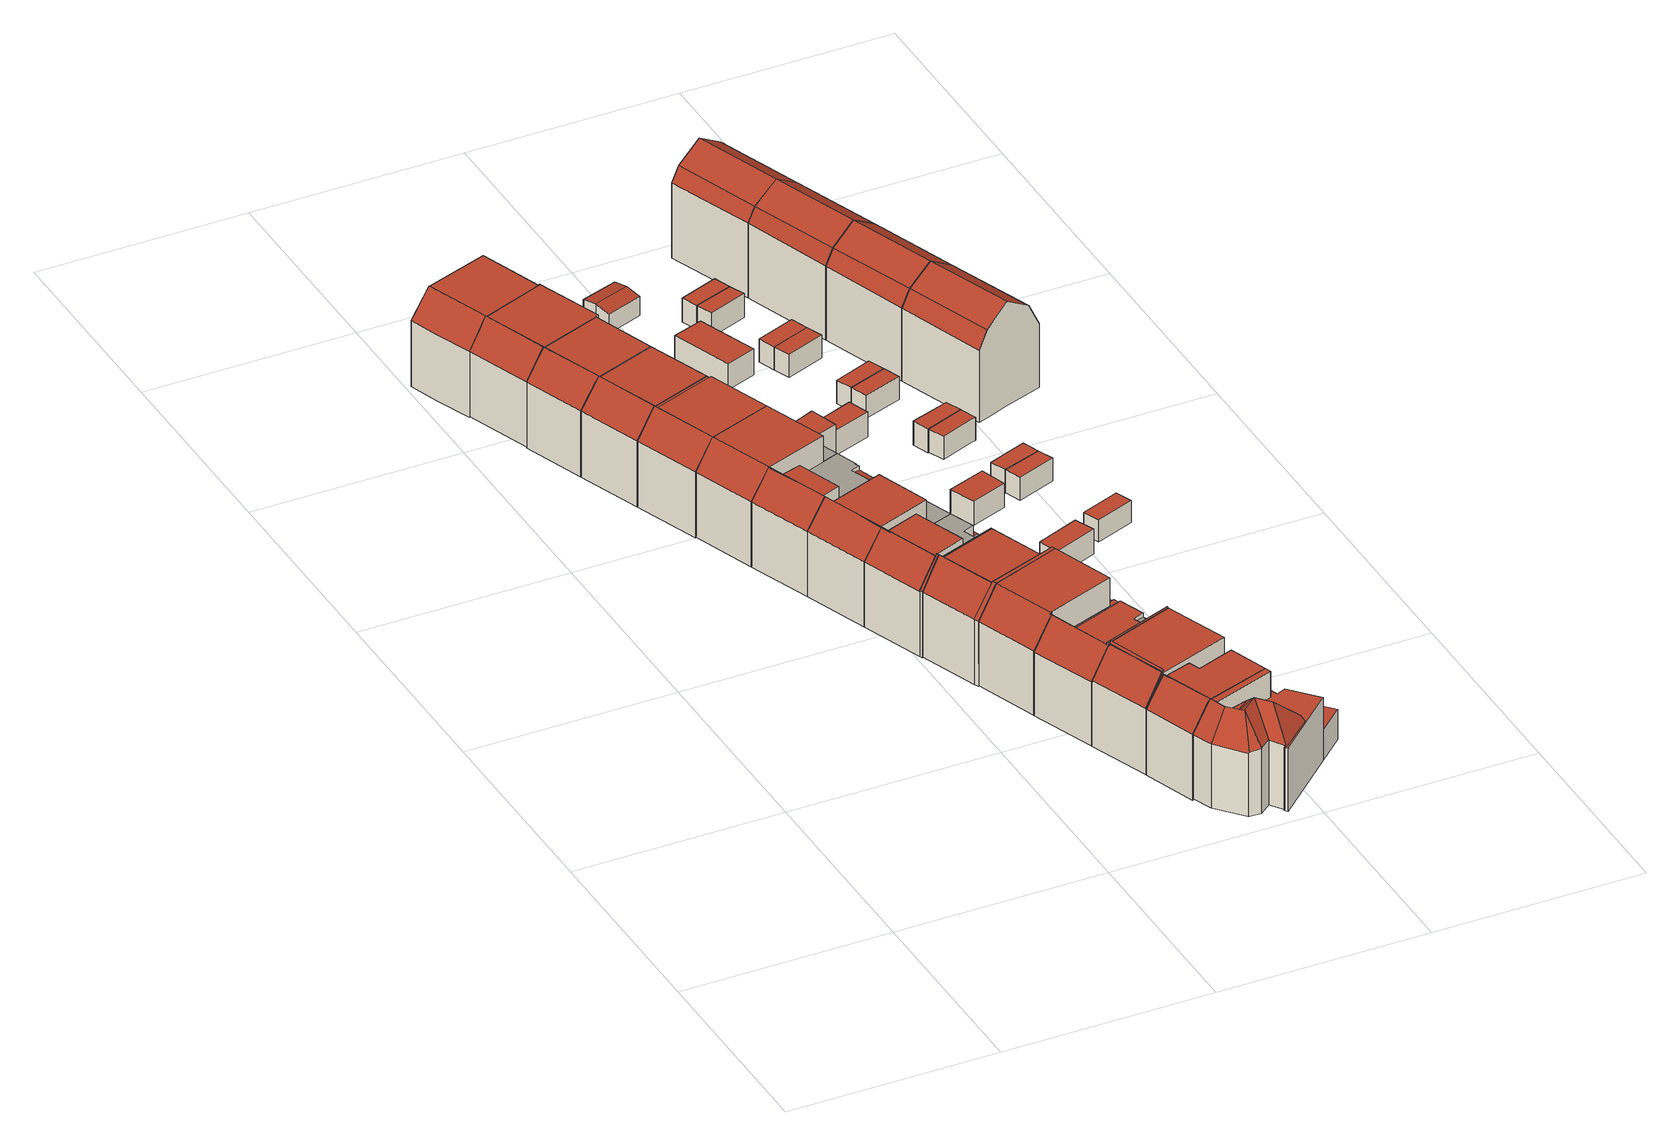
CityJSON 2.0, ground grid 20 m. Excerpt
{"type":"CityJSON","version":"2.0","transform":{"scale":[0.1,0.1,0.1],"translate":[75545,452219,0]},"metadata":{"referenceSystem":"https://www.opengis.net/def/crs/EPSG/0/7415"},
"CityObjects":{
"building1":{"type":"Building","attributes":{"Volume":585.6,"Dakoppervlakte":72.92,"Muuroppervlakte":289.17,"Vloeroppervlakte":74.48,"hoogte_Z_max_in_m_NAP":10.05,"GEB_DOEL":"woonfunctie","dateOfConstruction":"1928-01-01","measuredHeight":9.1},"geometry":[{"type":"Solid","lod":"2","boundaries":[[[[0,1,2,3,4,5,6,7,8,9,10,11,12,13]],[[14,15,16,17,18,19,20,21]],[[22,23,24,25]],[[22,26,27,23]],[[28,29,30,27,26,31]],[[32,33,34,35]],[[8,7,24,23,27,9]],[[24,7,6,25]],[[22,25,6,5,4,3,14,31,26]],[[17,16,1,0,35]],[[18,34,11,10,19]],[[3,2,15,14]],[[1,16,15,2]],[[0,13,32,35]],[[12,33,32,13]],[[11,34,33,12]],[[17,35,34,18]],[[31,14,21,28]],[[21,20,29,28]],[[29,20,19,30]],[[10,9,27,30,19]]]],"semantics":{"surfaces":[{"type":"GroundSurface"},{"type":"OuterFloorSurface"},{"type":"RoofSurface"},{"type":"WallSurface"}],"values":[[0,1,2,2,2,2,3,3,3,3,3,3,3,3,3,3,3,3,3,3,3]]}}]},
"building2":{"type":"Building","attributes":{"Volume":603.41,"Dakoppervlakte":82.03,"Muuroppervlakte":287.48,"Vloeroppervlakte":84.65,"hoogte_Z_max_in_m_NAP":10.05,"GEB_DOEL":"woonfunctie","dateOfConstruction":"1928-01-01","measuredHeight":9.12},"geometry":[{"type":"Solid","lod":"2","boundaries":[[[[36,37,38,39,40,41,42,43,44,45,46,47,48,49,50]],[[51,52,53,19,18,54]],[[23,27,55,56]],[[56,57,58,24,23]],[[55,27,30,59,60,61]],[[62,63,64,65,66,67]],[[46,45,57,56,55,47]],[[24,58,57,45,44,43]],[[23,24,43,42,41,40,19,30,27]],[[39,38,63,62]],[[38,37,64,63]],[[64,37,36,65]],[[65,36,50,66]],[[66,50,49,67]],[[18,19,40,39,62]],[[51,54,67,49,48]],[[62,67,54,18]],[[30,19,53,59]],[[53,52,60,59]],[[60,52,51,61]],[[61,51,48,47,55]]]],"semantics":{"surfaces":[{"type":"GroundSurface"},{"type":"OuterFloorSurface"},{"type":"RoofSurface"},{"type":"WallSurface"}],"values":[[0,1,2,2,2,2,3,3,3,3,3,3,3,3,3,3,3,3,3,3,3]]}}]},
"building3":{"type":"Building","attributes":{"Volume":565.63,"Dakoppervlakte":74.18,"Muuroppervlakte":285.2,"Vloeroppervlakte":77.99,"hoogte_Z_max_in_m_NAP":10.05,"GEB_DOEL":"woonfunctie","dateOfConstruction":"1928-01-01","measuredHeight":9.1},"geometry":[{"type":"Solid","lod":"2","boundaries":[[[[68,69,70,71,72,73,74,75,76,77,78,79,80,81,82]],[[15,14,83,84,85,86,87,88,89]],[[90,91,92,93,94]],[[95,22,25,96]],[[97,26,22,95]],[[31,26,97,98]],[[99,100,101,102,103]],[[83,98,97,73,72]],[[14,79,78,77,76,25,22,26,31]],[[25,76,75,96]],[[97,95,96,75,74,73]],[[68,82,99,103]],[[81,100,99,82]],[[81,80,15,89,100]],[[80,79,14,15]],[[83,72,71,84]],[[71,70,93,85,84]],[[102,94,93,70,69]],[[91,90,88,87]],[[93,92,86,85]],[[86,92,91,87]],[[88,90,101,100,89]],[[94,102,101,90]],[[98,83,14,31]],[[68,103,102,69]]]],"semantics":{"surfaces":[{"type":"GroundSurface"},{"type":"OuterFloorSurface"},{"type":"RoofSurface"},{"type":"WallSurface"}],"values":[[0,1,1,2,2,2,2,3,3,3,3,3,3,3,3,3,3,3,3,3,3,3,3,3,3]]}}]},
"building4":{"type":"Building","attributes":{"Volume":481.35,"Dakoppervlakte":46.7,"Muuroppervlakte":254.74,"Vloeroppervlakte":70.81,"hoogte_Z_max_in_m_NAP":10.05,"GEB_DOEL":"woonfunctie","dateOfConstruction":"1928-01-01","measuredHeight":9.08},"geometry":[{"type":"Solid","lod":"2","boundaries":[[[[104,105,106,107,108,109,110,111,112,113,114,115,116,117]],[[118,119,120,121,122,123,124,125,126,127,128,129,130,131]],[[132,133,134,135]],[[136,137,138,139]],[[140,141,142,143]],[[123,122,141,140,127,126,144,145]],[[146,147,145,144]],[[120,119,106,105,138]],[[116,115,122,121,137]],[[127,110,109,128]],[[129,128,109,108,132]],[[119,118,133,107,106]],[[107,133,132,108]],[[129,132,135,130]],[[134,133,118,131]],[[136,117,116,137]],[[138,105,104,139]],[[136,139,104,117]],[[137,121,120,138]],[[111,110,127,140]],[[122,115,114,113,142,141]],[[142,113,112,143]],[[140,143,112,111]],[[147,146,125,124]],[[145,147,124,123]],[[125,146,144,126]],[[130,135,134,131]]]],"semantics":{"surfaces":[{"type":"GroundSurface"},{"type":"OuterFloorSurface"},{"type":"RoofSurface"},{"type":"WallSurface"}],"values":[[0,1,2,2,2,2,2,3,3,3,3,3,3,3,3,3,3,3,3,3,3,3,3,3,3,3,3]]}}]},
"building5":{"type":"Building","attributes":{"Volume":493.45,"Dakoppervlakte":46.21,"Muuroppervlakte":287.18,"Vloeroppervlakte":84.37,"hoogte_Z_max_in_m_NAP":10.25,"GEB_DOEL":"woonfunctie","dateOfConstruction":"1928-01-01","measuredHeight":9.23},"geometry":[{"type":"Solid","lod":"2","boundaries":[[[[148,149,150,151,152,153,154,155,156,157,158,159,160,161,162]],[[163,164,165,166,167,168,169,170,171,172,173,174,175,176,177,178,179,180]],[[181,182,183,184]],[[185,186,187,188]],[[189,190,191,192]],[[193,194,190,189,195,196]],[[194,193,197,198]],[[199,200,171,170,188,187,167,166,201]],[[201,202,203,199]],[[162,161,165,164,184]],[[160,166,165,161]],[[176,175,152,151]],[[151,150,177,176]],[[178,177,150,149]],[[149,148,183,179,178]],[[183,148,162,184]],[[181,184,164,163]],[[183,182,180,179]],[[202,201,166,160,159,158]],[[203,202,158,157]],[[175,191,190,154,153,152]],[[155,154,190,194]],[[157,156,198,197,203]],[[155,194,198,156]],[[193,196,200,199,203,197]],[[168,167,187,186]],[[188,170,169,185]],[[185,169,168,186]],[[192,174,173,195,189]],[[192,191,175,174]],[[172,200,196,195,173]],[[171,200,172]],[[180,182,181,163]]]],"semantics":{"surfaces":[{"type":"GroundSurface"},{"type":"OuterFloorSurface"},{"type":"RoofSurface"},{"type":"WallSurface"}],"values":[[0,1,1,2,2,2,2,2,2,3,3,3,3,3,3,3,3,3,3,3,3,3,3,3,3,3,3,3,3,3,3,3,3]]}}]},
"building6":{"type":"Building","attributes":{"Volume":591.37,"Dakoppervlakte":77.6,"Muuroppervlakte":282.83,"Vloeroppervlakte":80.08,"hoogte_Z_max_in_m_NAP":10.05,"GEB_DOEL":"woonfunctie","dateOfConstruction":"1928-01-01","measuredHeight":9.09},"geometry":[{"type":"Solid","lod":"2","boundaries":[[[[117,116,204,205,114,113,206,207,208,209,210,211]],[[212,213,121,214]],[[141,215,216,142]],[[217,218,215,141]],[[218,217,219,220]],[[221,137,136,222]],[[207,206,216,215,218,208]],[[141,142,113,114,205,204,213,219,217]],[[209,208,218,220,212]],[[210,221,222,211]],[[136,137,116,117]],[[211,222,136,117]],[[212,214,221,210,209]],[[204,116,137,121,213]],[[121,137,221,214]],[[212,220,219,213]],[[216,206,113,142]]]],"semantics":{"surfaces":[{"type":"GroundSurface"},{"type":"OuterFloorSurface"},{"type":"RoofSurface"},{"type":"WallSurface"}],"values":[[0,1,2,2,2,2,3,3,3,3,3,3,3,3,3,3,3]]}}]},
"building7":{"type":"Building","attributes":{"Volume":621.67,"Dakoppervlakte":86.81,"Muuroppervlakte":292.12,"Vloeroppervlakte":90.73,"hoogte_Z_max_in_m_NAP":10.05,"GEB_DOEL":"woonfunctie","dateOfConstruction":"1928-01-01","measuredHeight":9.1},"geometry":[{"type":"Solid","lod":"2","boundaries":[[[[223,224,225,226,227,228,229,75,74,73,72,71,230]],[[231,84,83,232,233]],[[97,234,235,98]],[[236,237,95,96]],[[234,97,95,237]],[[238,239,240,241]],[[232,235,234,227,226]],[[83,72,73,74,75,96,95,97,98]],[[236,229,228,227,234,237]],[[223,230,241,240]],[[225,224,239,238]],[[223,240,239,224]],[[230,71,84,231,241]],[[71,72,83,84]],[[226,225,238,233,232]],[[233,238,241,231]],[[235,232,83,98]],[[96,75,229,236]]]],"semantics":{"surfaces":[{"type":"GroundSurface"},{"type":"OuterFloorSurface"},{"type":"RoofSurface"},{"type":"WallSurface"}],"values":[[0,1,2,2,2,2,3,3,3,3,3,3,3,3,3,3,3,3]]}}]},
"building8":{"type":"Building","attributes":{"Volume":539.78,"Dakoppervlakte":64.39,"Muuroppervlakte":277.82,"Vloeroppervlakte":65.88,"hoogte_Z_max_in_m_NAP":10.44,"GEB_DOEL":"woonfunctie","dateOfConstruction":"1928-01-01","measuredHeight":9.34},"geometry":[{"type":"Solid","lod":"2","boundaries":[[[[242,243,244,245,246,247,248,249,250,251,252,253]],[[254,255,256,257,258,259]],[[260,261,191,190]],[[262,263,264,265,266]],[[267,264,263,268]],[[265,269,260,190,194]],[[265,194,198,266]],[[252,251,198,194]],[[198,251,250,266]],[[246,245,259,258]],[[255,254,244,243]],[[266,250,249,262]],[[270,263,262,249,248]],[[257,267,268,258]],[[258,268,263,270,248,247,246]],[[261,256,255,191]],[[190,191,255,243,242,253]],[[253,252,194,190]],[[261,260,269,265,264,267,257,256]],[[244,254,259,245]]]],"semantics":{"surfaces":[{"type":"GroundSurface"},{"type":"OuterFloorSurface"},{"type":"RoofSurface"},{"type":"WallSurface"}],"values":[[0,1,2,2,2,2,2,3,3,3,3,3,3,3,3,3,3,3,3,3]]}}]},
"building9":{"type":"Building","attributes":{"Volume":567.36,"Dakoppervlakte":69.23,"Muuroppervlakte":278.35,"Vloeroppervlakte":65.54,"hoogte_Z_max_in_m_NAP":10.44,"GEB_DOEL":"woonfunctie","dateOfConstruction":"1928-01-01","measuredHeight":9.27},"geometry":[{"type":"Solid","lod":"2","boundaries":[[[[271,272,273,274,275,276,277,278,279,280,281]],[[258,282,283,259]],[[284,285,286,287,288,289,263,262]],[[263,289,290,268]],[[291,292,293,294,287,286]],[[292,291,295,296,297,298]],[[271,281,280,262,263,268,258,272]],[[285,284,262,280,279,278]],[[275,295,291,286,277,276]],[[296,295,275,274,283]],[[272,258,259,273]],[[273,259,283,274]],[[283,282,297,296]],[[287,294,288]],[[288,294,293,289]],[[298,290,289,293,292]],[[298,297,282,258,268,290]],[[285,278,277,286]]]],"semantics":{"surfaces":[{"type":"GroundSurface"},{"type":"OuterFloorSurface"},{"type":"RoofSurface"},{"type":"WallSurface"}],"values":[[0,1,2,2,2,2,3,3,3,3,3,3,3,3,3,3,3,3]]}}]},
"building10":{"type":"Building","attributes":{"Volume":590.34,"Dakoppervlakte":79.9,"Muuroppervlakte":278.78,"Vloeroppervlakte":90.12,"hoogte_Z_max_in_m_NAP":10.05,"GEB_DOEL":"woonfunctie","dateOfConstruction":"1928-01-01","measuredHeight":9.04},"geometry":[{"type":"Solid","lod":"2","boundaries":[[[[158,112,111,110,109,299,300,301,302,303,161,160,159]],[[128,127,304,305,306,307,166,165,308]],[[309,310,311,312]],[[313,314,315,316,317,318]],[[304,127,140,201,166,307,309,312]],[[202,201,140,143]],[[300,315,314,301]],[[300,299,316,315]],[[127,128,308,316,299,109,110]],[[159,160,166,201]],[[127,110,111,112,143,140]],[[143,112,158,202]],[[159,201,202,158]],[[165,317,316,308]],[[305,304,312,311]],[[307,306,310,309]],[[310,306,305,311]],[[161,317,165,166,160]],[[317,161,303,318]],[[302,301,314,313]],[[303,302,313,318]]]],"semantics":{"surfaces":[{"type":"GroundSurface"},{"type":"OuterFloorSurface"},{"type":"RoofSurface"},{"type":"WallSurface"}],"values":[[0,1,2,2,2,2,3,3,3,3,3,3,3,3,3,3,3,3,3,3,3]]}}]},
"building11":{"type":"Building","attributes":{"Volume":542.83,"Dakoppervlakte":103.99,"Muuroppervlakte":283.25,"Vloeroppervlakte":90.92,"hoogte_Z_max_in_m_NAP":10.48,"GEB_DOEL":"woonfunctie","dateOfConstruction":"1928-01-01","measuredHeight":9.27},"geometry":[{"type":"Solid","lod":"2","boundaries":[[[[278,277,276,275,319,320,321,322,323,324,325]],[[326,327,328,329]],[[330,331,332,286,285]],[[333,291,286,332]],[[334,335,336,295,291,333,337,338,339,340,341]],[[342,343,344,345]],[[346,347,348,349,350,351]],[[323,322,346,339,338]],[[319,275,295,336,349]],[[278,285,286,291,295,275,276,277]],[[285,278,325,330]],[[330,325,324,331]],[[345,338,337,342]],[[332,343,342,337,333]],[[343,332,331,344]],[[349,348,320,319]],[[347,346,322,321]],[[348,347,321,320]],[[327,351,350,328]],[[340,339,346,351,327]],[[341,340,327,326]],[[341,326,329,334]],[[329,328,335,334]],[[335,328,350,349,336]],[[323,338,345,344,331,324]]]],"semantics":{"surfaces":[{"type":"GroundSurface"},{"type":"OuterFloorSurface"},{"type":"RoofSurface"},{"type":"WallSurface"}],"values":[[0,1,2,2,2,2,2,3,3,3,3,3,3,3,3,3,3,3,3,3,3,3,3,3,3]]}}]},
"building12":{"type":"Building","attributes":{"Volume":631.94,"Dakoppervlakte":89.15,"Muuroppervlakte":298.51,"Vloeroppervlakte":86.9,"hoogte_Z_max_in_m_NAP":10.66,"GEB_DOEL":"woonfunctie","dateOfConstruction":"1928-01-01","measuredHeight":9.42},"geometry":[{"type":"Solid","lod":"2","boundaries":[[[[325,324,323,322,321,352,353,354,355,356,357,358,359,360]],[[339,338,361,362]],[[344,363,364,345],[365,366,367,368]],[[369,331,330,370]],[[371,372,373,374]],[[373,368,365,375]],[[365,368,376,377]],[[378,379,380,347,346,381]],[[357,356,361,364,363,371]],[[324,331,344,345,338,323]],[[360,359,373,375,370]],[[324,325,330,331]],[[330,325,360,370]],[[358,357,371,374]],[[359,358,374,373]],[[376,367,366,377]],[[370,375,365,369]],[[366,365,377]],[[376,368,367]],[[373,372,368]],[[321,322,346,347]],[[378,381,355,354]],[[354,353,379,378]],[[380,379,353,352,321,347]],[[322,323,338,339,346]],[[362,361,356,355,381]],[[339,362,381,346]],[[364,361,338,345]],[[372,371,363,344,331,369,365,368]]]],"semantics":{"surfaces":[{"type":"GroundSurface"},{"type":"OuterFloorSurface"},{"type":"RoofSurface"},{"type":"WallSurface"}],"values":[[0,1,2,2,2,2,2,2,3,3,3,3,3,3,3,3,3,3,3,3,3,3,3,3,3,3,3,3,3]]}}]},
"building13":{"type":"Building","attributes":{"Volume":483.84,"Dakoppervlakte":74.68,"Muuroppervlakte":274.67,"Vloeroppervlakte":71.39,"hoogte_Z_max_in_m_NAP":10.41,"GEB_DOEL":"woonfunctie","dateOfConstruction":"1928-01-01","measuredHeight":9.19},"geometry":[{"type":"Solid","lod":"2","boundaries":[[[[382,383,384,385,386,387,388,389,390,358,357,391,355,392,354,393,394]],[[395,396,397,398,399,400]],[[401,402,403,404,405,406]],[[407,408,409,410,411,412,413,414,415,416]],[[417,418,419,420,421,422,423,424,425]],[[426,427,381,420,419,428]],[[429,406,405,430,431,371]],[[371,374,432,429]],[[408,407,381,355,391]],[[386,385,395,414,413]],[[424,383,382,425]],[[417,425,382,394]],[[417,394,393,418]],[[383,424,423,384]],[[423,396,395,385,384]],[[396,423,422,397]],[[397,422,421,398]],[[418,428,419]],[[400,399,416,415]],[[407,416,399,398,421,420,381]],[[414,395,400,415]],[[357,358,374,371]],[[374,358,390,432]],[[432,390,389,388,406,429]],[[391,357,371,431,408]],[[410,409,430,405,404]],[[406,388,387,386,413,401]],[[401,413,412,402]],[[402,412,411,403]],[[411,410,404,403]],[[431,430,409,408]],[[428,418,393,354,426]],[[426,354,392,355,381,427]]]],"semantics":{"surfaces":[{"type":"GroundSurface"},{"type":"OuterFloorSurface"},{"type":"RoofSurface"},{"type":"WallSurface"}],"values":[[0,1,2,2,2,2,2,2,3,3,3,3,3,3,3,3,3,3,3,3,3,3,3,3,3,3,3,3,3,3,3,3,3]]}}]},
"building14":{"type":"Building","attributes":{"Volume":693.1,"Dakoppervlakte":107.83,"Muuroppervlakte":333.84,"Vloeroppervlakte":110.4,"hoogte_Z_max_in_m_NAP":10.05,"GEB_DOEL":"woonfunctie","dateOfConstruction":"1928-01-01","measuredHeight":9.11},"geometry":[{"type":"Solid","lod":"2","boundaries":[[[[433,434,435,436,437,438,439,440,441,442,443,229,228,227,226,225,224,444]],[[232,445,446,212,214,233]],[[447,218,220,448,449]],[[215,237,236,216]],[[215,218,447,450,234,237]],[[451,452,453,239,238,221,222]],[[454,455,456,457]],[[234,450,449,235]],[[220,218,441,440,212]],[[228,229,236,237,234,227]],[[236,229,443,216]],[[215,216,443,442,441,218]],[[221,439,438,222]],[[222,438,437,455,451]],[[433,444,453,452]],[[225,238,239,224]],[[436,435,457,456]],[[457,435,434,454]],[[437,436,456,455]],[[433,452,451,455,454,434]],[[440,439,221,214,212]],[[225,226,232,233,238]],[[226,227,234,235,232]],[[445,232,235,449]],[[214,221,238,233]],[[220,212,446,448]],[[446,445,449,448]],[[450,447,449]],[[453,444,224,239]]]],"semantics":{"surfaces":[{"type":"GroundSurface"},{"type":"OuterFloorSurface"},{"type":"RoofSurface"},{"type":"WallSurface"}],"values":[[0,1,2,2,2,2,2,2,3,3,3,3,3,3,3,3,3,3,3,3,3,3,3,3,3,3,3,3,3]]}}]},
"building15":{"type":"Building","attributes":{"Volume":459.58,"Dakoppervlakte":89.61,"Muuroppervlakte":265.81,"Vloeroppervlakte":69.61,"hoogte_Z_max_in_m_NAP":10.41,"GEB_DOEL":"woonfunctie","dateOfConstruction":"1928-01-01","measuredHeight":9.04},"geometry":[{"type":"Solid","lod":"2","boundaries":[[[[458,459,460,461,462,463,464,465,466,467,468,469,470,471,472,473,474,475,476]],[[477,396,395,478,479,480]],[[481,482,483,484,485,486,487,414,413,488,489,490,491,492,493,494,495]],[[401,406,496,497]],[[429,498,499,500,501,496,406]],[[498,429,432,502]],[[503,504,505,498,502]],[[506,507,500,499]],[[505,504,508]],[[509,507,510,511,512]],[[512,493,492,509]],[[495,512,511,481]],[[498,505,506,499]],[[506,505,510]],[[507,506,510]],[[508,513,510,505]],[[511,510,513,514,482,481]],[[515,516,517,518,519]],[[520,423,521,522,523,524]],[[413,414,395,465,464]],[[472,483,482,473]],[[472,471,484,483]],[[484,471,470,517,485]],[[513,508,475,474]],[[474,473,514,513]],[[473,482,514]],[[459,502,432,460]],[[459,458,503,502]],[[504,503,458,476,475,508]],[[406,401,413,464,463,462]],[[461,460,432,429,406,462]],[[494,512,495]],[[494,493,512]],[[509,492,491,507]],[[490,500,507,491]],[[497,488,413,401]],[[497,496,501,489,488]],[[515,519,468,467,520]],[[517,470,469,518]],[[468,519,518,469]],[[466,423,520,467]],[[466,465,395,396,423]],[[479,523,522,480]],[[521,477,480,522]],[[477,521,423,396]],[[516,515,520,524]],[[479,478,487,486]],[[487,478,395,414]],[[479,486,485,517,516,524,523]],[[489,501,500,490]]]],"semantics":{"surfaces":[{"type":"GroundSurface"},{"type":"OuterFloorSurface"},{"type":"RoofSurface"},{"type":"WallSurface"}],"values":[[0,1,2,2,2,2,2,2,2,2,2,2,2,2,2,2,2,2,2,3,3,3,3,3,3,3,3,3,3,3,3,3,3,3,3,3,3,3,3,3,3,3,3,3,3,3,3,3,3,3]]}}]},
"building16":{"type":"Building","attributes":{"Volume":22.86,"Dakoppervlakte":11.17,"Muuroppervlakte":26.7,"Vloeroppervlakte":10.94,"hoogte_Z_max_in_m_NAP":3.24,"GEB_DOEL":"onbekend","dateOfConstruction":"1928-01-01","measuredHeight":2.24},"geometry":[{"type":"Solid","lod":"2","boundaries":[[[[525,526,527,528,529,530]],[[531,532,533,534]],[[535,536,534,533]],[[528,527,532,531]],[[525,530,536,535]],[[536,530,529,534]],[[535,533,532,527,526,525]],[[529,528,531,534]]]],"semantics":{"surfaces":[{"type":"GroundSurface"},{"type":"RoofSurface"},{"type":"WallSurface"}],"values":[[0,1,1,2,2,2,2,2]]}}]},
"building17":{"type":"Building","attributes":{"Volume":47.79,"Dakoppervlakte":18.49,"Muuroppervlakte":47.31,"Vloeroppervlakte":18.49,"hoogte_Z_max_in_m_NAP":3.56,"GEB_DOEL":"onbekend","dateOfConstruction":"1928-01-01","measuredHeight":2.59},"geometry":[{"type":"Solid","lod":"2","boundaries":[[[[537,538,539,540]],[[541,542,543,544]],[[539,538,543,542]],[[538,537,544,543]],[[540,541,544,537]],[[540,539,542,541]]]],"semantics":{"surfaces":[{"type":"GroundSurface"},{"type":"RoofSurface"},{"type":"WallSurface"}],"values":[[0,1,2,2,2,2]]}}]},
"building18":{"type":"Building","attributes":{"Volume":24.27,"Dakoppervlakte":9.95,"Muuroppervlakte":31.32,"Vloeroppervlakte":9.95,"hoogte_Z_max_in_m_NAP":3.43,"GEB_DOEL":"onbekend","dateOfConstruction":"1928-01-01","measuredHeight":2.44},"geometry":[{"type":"Solid","lod":"2","boundaries":[[[[545,546,547,548]],[[549,550,551,552]],[[549,552,545,548]],[[548,547,550,549]],[[546,551,550,547]],[[545,552,551,546]]]],"semantics":{"surfaces":[{"type":"GroundSurface"},{"type":"RoofSurface"},{"type":"WallSurface"}],"values":[[0,1,2,2,2,2]]}}]},
"building19":{"type":"Building","attributes":{"Volume":23.81,"Dakoppervlakte":9.31,"Muuroppervlakte":33.55,"Vloeroppervlakte":9.31,"hoogte_Z_max_in_m_NAP":3.63,"GEB_DOEL":"onbekend","dateOfConstruction":"1928-01-01","measuredHeight":2.56},"geometry":[{"type":"Solid","lod":"2","boundaries":[[[[553,554,555,556]],[[557,558,559,560]],[[558,557,553,556]],[[556,555,559,558]],[[554,560,559,555]],[[554,553,557,560]]]],"semantics":{"surfaces":[{"type":"GroundSurface"},{"type":"RoofSurface"},{"type":"WallSurface"}],"values":[[0,1,2,2,2,2]]}}]},
"building20":{"type":"Building","attributes":{"Volume":15.95,"Dakoppervlakte":6.6,"Muuroppervlakte":27.07,"Vloeroppervlakte":6.6,"hoogte_Z_max_in_m_NAP":3.44,"GEB_DOEL":"onbekend","dateOfConstruction":"1925-01-01","measuredHeight":2.41},"geometry":[{"type":"Solid","lod":"2","boundaries":[[[[561,562,563,564]],[[565,566,567,568]],[[564,566,565,561]],[[567,566,564,563]],[[562,568,567,563]],[[562,561,565,568]]]],"semantics":{"surfaces":[{"type":"GroundSurface"},{"type":"RoofSurface"},{"type":"WallSurface"}],"values":[[0,1,2,2,2,2]]}}]},
"building21":{"type":"Building","attributes":{"Volume":15.86,"Dakoppervlakte":6.6,"Muuroppervlakte":26.94,"Vloeroppervlakte":6.6,"hoogte_Z_max_in_m_NAP":3.44,"GEB_DOEL":"onbekend","dateOfConstruction":"1925-01-01","measuredHeight":2.4},"geometry":[{"type":"Solid","lod":"2","boundaries":[[[[561,564,569,570]],[[565,571,572,566]],[[561,570,571,565]],[[570,569,572,571]],[[572,569,564,566]],[[566,564,561,565]]]],"semantics":{"surfaces":[{"type":"GroundSurface"},{"type":"RoofSurface"},{"type":"WallSurface"}],"values":[[0,1,2,2,2,2]]}}]},
"building22":{"type":"Building","attributes":{"Volume":15.65,"Dakoppervlakte":6.6,"Muuroppervlakte":26.59,"Vloeroppervlakte":6.6,"hoogte_Z_max_in_m_NAP":3.44,"GEB_DOEL":"onbekend","dateOfConstruction":"1925-01-01","measuredHeight":2.37},"geometry":[{"type":"Solid","lod":"2","boundaries":[[[[573,574,575,576]],[[577,578,579,580]],[[573,576,578,577]],[[576,575,579,578]],[[574,580,579,575]],[[574,573,577,580]]]],"semantics":{"surfaces":[{"type":"GroundSurface"},{"type":"RoofSurface"},{"type":"WallSurface"}],"values":[[0,1,2,2,2,2]]}}]},
"building23":{"type":"Building","attributes":{"Volume":15.72,"Dakoppervlakte":6.6,"Muuroppervlakte":26.71,"Vloeroppervlakte":6.6,"hoogte_Z_max_in_m_NAP":3.44,"GEB_DOEL":"onbekend","dateOfConstruction":"1925-01-01","measuredHeight":2.38},"geometry":[{"type":"Solid","lod":"2","boundaries":[[[[573,576,581,582]],[[577,583,584,578]],[[573,582,583,577]],[[581,584,583,582]],[[584,581,576,578]],[[576,573,577,578]]]],"semantics":{"surfaces":[{"type":"GroundSurface"},{"type":"RoofSurface"},{"type":"WallSurface"}],"values":[[0,1,2,2,2,2]]}}]},
"building24":{"type":"Building","attributes":{"Volume":15.57,"Dakoppervlakte":6.6,"Muuroppervlakte":26.44,"Vloeroppervlakte":6.6,"hoogte_Z_max_in_m_NAP":3.44,"GEB_DOEL":"onbekend","dateOfConstruction":"1925-01-01","measuredHeight":2.36},"geometry":[{"type":"Solid","lod":"2","boundaries":[[[[585,586,587,588]],[[589,590,591,592]],[[585,588,590,589]],[[588,587,591,590]],[[586,592,591,587]],[[586,585,589,592]]]],"semantics":{"surfaces":[{"type":"GroundSurface"},{"type":"RoofSurface"},{"type":"WallSurface"}],"values":[[0,1,2,2,2,2]]}}]},
"building25":{"type":"Building","attributes":{"Volume":15.6,"Dakoppervlakte":6.6,"Muuroppervlakte":26.51,"Vloeroppervlakte":6.6,"hoogte_Z_max_in_m_NAP":3.44,"GEB_DOEL":"onbekend","dateOfConstruction":"1925-01-01","measuredHeight":2.36},"geometry":[{"type":"Solid","lod":"2","boundaries":[[[[585,588,593,594]],[[589,595,596,590]],[[585,594,595,589]],[[594,593,596,595]],[[596,593,588,590]],[[588,585,589,590]]]],"semantics":{"surfaces":[{"type":"GroundSurface"},{"type":"RoofSurface"},{"type":"WallSurface"}],"values":[[0,1,2,2,2,2]]}}]},
"building26":{"type":"Building","attributes":{"Volume":15.98,"Dakoppervlakte":6.6,"Muuroppervlakte":27.14,"Vloeroppervlakte":6.6,"hoogte_Z_max_in_m_NAP":3.44,"GEB_DOEL":"onbekend","dateOfConstruction":"1925-01-01","measuredHeight":2.42},"geometry":[{"type":"Solid","lod":"2","boundaries":[[[[597,598,599,600]],[[601,602,603,604]],[[598,597,603,602]],[[597,600,604,603]],[[599,601,604,600]],[[599,598,602,601]]]],"semantics":{"surfaces":[{"type":"GroundSurface"},{"type":"RoofSurface"},{"type":"WallSurface"}],"values":[[0,1,2,2,2,2]]}}]},
"building27":{"type":"Building","attributes":{"Volume":15.73,"Dakoppervlakte":6.6,"Muuroppervlakte":26.71,"Vloeroppervlakte":6.6,"hoogte_Z_max_in_m_NAP":3.44,"GEB_DOEL":"onbekend","dateOfConstruction":"1925-01-01","measuredHeight":2.38},"geometry":[{"type":"Solid","lod":"2","boundaries":[[[[605,606,607,608,609,610]],[[611,612,603,602,613,614]],[[603,612,611,606,605,610]],[[610,609,602,603]],[[613,602,609,608]],[[613,608,607,606,611,614]]]],"semantics":{"surfaces":[{"type":"GroundSurface"},{"type":"RoofSurface"},{"type":"WallSurface"}],"values":[[0,1,2,2,2,2]]}}]},
"building28":{"type":"Building","attributes":{"Volume":16.01,"Dakoppervlakte":6.6,"Muuroppervlakte":27.19,"Vloeroppervlakte":6.6,"hoogte_Z_max_in_m_NAP":3.44,"GEB_DOEL":"onbekend","dateOfConstruction":"1925-01-01","measuredHeight":2.43},"geometry":[{"type":"Solid","lod":"2","boundaries":[[[[615,616,617,618]],[[619,620,621,622]],[[615,618,619,622]],[[618,617,620,619]],[[621,620,617,616]],[[616,615,622,621]]]],"semantics":{"surfaces":[{"type":"GroundSurface"},{"type":"RoofSurface"},{"type":"WallSurface"}],"values":[[0,1,2,2,2,2]]}}]},
"building29":{"type":"Building","attributes":{"Volume":15.55,"Dakoppervlakte":6.6,"Muuroppervlakte":26.4,"Vloeroppervlakte":6.6,"hoogte_Z_max_in_m_NAP":3.44,"GEB_DOEL":"onbekend","dateOfConstruction":"1925-01-01","measuredHeight":2.35},"geometry":[{"type":"Solid","lod":"2","boundaries":[[[[623,624,625,626]],[[622,627,628,619]],[[623,626,627,622]],[[626,625,628,627]],[[628,625,624,619]],[[622,619,624,623]]]],"semantics":{"surfaces":[{"type":"GroundSurface"},{"type":"RoofSurface"},{"type":"WallSurface"}],"values":[[0,1,2,2,2,2]]}}]},
"building30":{"type":"Building","attributes":{"Volume":14.75,"Dakoppervlakte":6.6,"Muuroppervlakte":25.04,"Vloeroppervlakte":6.6,"hoogte_Z_max_in_m_NAP":3.44,"GEB_DOEL":"onbekend","dateOfConstruction":"1925-01-01","measuredHeight":2.23},"geometry":[{"type":"Solid","lod":"2","boundaries":[[[[629,630,631,632]],[[633,634,635,636]],[[629,632,633,636]],[[632,631,634,633]],[[635,634,631,630]],[[630,629,636,635]]]],"semantics":{"surfaces":[{"type":"GroundSurface"},{"type":"RoofSurface"},{"type":"WallSurface"}],"values":[[0,1,2,2,2,2]]}}]},
"building31":{"type":"Building","attributes":{"Volume":563.36,"Dakoppervlakte":89.19,"Muuroppervlakte":250.23,"Vloeroppervlakte":62.25,"hoogte_Z_max_in_m_NAP":11.35,"GEB_DOEL":"woonfunctie","dateOfConstruction":"1925-01-01","measuredHeight":10.36},"geometry":[{"type":"Solid","lod":"2","boundaries":[[[[637,638,639,640,641,642,643,644,645,646,647,648,649]],[[650,651,652,653]],[[654,655,653,652]],[[656,657,658,659,660,661,662]],[[658,655,654,659]],[[641,640,650,653,655,658,643,642]],[[650,640,639,651]],[[638,637,649,648,660,659,654,652,651,639]],[[646,645,644,657,656,662,661,660,648,647]],[[643,658,657,644]]]],"semantics":{"surfaces":[{"type":"GroundSurface"},{"type":"RoofSurface"},{"type":"WallSurface"}],"values":[[0,1,1,1,1,2,2,2,2,2]]}}]},
"building32":{"type":"Building","attributes":{"Volume":570.75,"Dakoppervlakte":90.77,"Muuroppervlakte":250.98,"Vloeroppervlakte":63.33,"hoogte_Z_max_in_m_NAP":11.35,"GEB_DOEL":"woonfunctie","dateOfConstruction":"1925-01-01","measuredHeight":10.32},"geometry":[{"type":"Solid","lod":"2","boundaries":[[[[663,639,638,637,649,648,664,665,666,667,668]],[[669,670,652,651]],[[660,659,671,672,673]],[[670,674,654,652]],[[654,674,671,659]],[[659,649,637,638,639,651,652,654]],[[651,639,663,669]],[[668,667,666,665,672,671,674,670,669,663]],[[648,660,673,672,665,664]],[[649,659,660,648]]]],"semantics":{"surfaces":[{"type":"GroundSurface"},{"type":"RoofSurface"},{"type":"WallSurface"}],"values":[[0,1,1,1,1,2,2,2,2,2]]}}]},
"building33":{"type":"Building","attributes":{"Volume":568.61,"Dakoppervlakte":90.69,"Muuroppervlakte":249.98,"Vloeroppervlakte":63.09,"hoogte_Z_max_in_m_NAP":11.35,"GEB_DOEL":"woonfunctie","dateOfConstruction":"1925-01-01","measuredHeight":10.34},"geometry":[{"type":"Solid","lod":"2","boundaries":[[[[675,676,677,678,679,680,681,682,663,668,667,666,665,683]],[[684,670,669,685]],[[684,686,674,670]],[[687,672,671,688,689,690,691,692]],[[674,686,688,671]],[[679,678,689,688]],[[676,675,683,665,672,687,692,691,690,689,678,677]],[[668,663,669,670,674,671,672,665,666,667]],[[663,682,685,669]],[[685,682,681,680,679,688,686,684]]]],"semantics":{"surfaces":[{"type":"GroundSurface"},{"type":"RoofSurface"},{"type":"WallSurface"}],"values":[[0,1,1,1,1,2,2,2,2,2]]}}]},
"building34":{"type":"Building","attributes":{"Volume":572.78,"Dakoppervlakte":91.75,"Muuroppervlakte":250.04,"Vloeroppervlakte":63.7,"hoogte_Z_max_in_m_NAP":11.35,"GEB_DOEL":"woonfunctie","dateOfConstruction":"1925-01-01","measuredHeight":10.33},"geometry":[{"type":"Solid","lod":"2","boundaries":[[[[693,694,695,682,681,680,679,678,696,697,698,699,700]],[[701,684,685,702]],[[703,689,688,704,705,706,707]],[[701,708,686,684]],[[688,686,708,704]],[[680,681,682,685,684,686,688,679]],[[685,682,695,702]],[[699,705,704,708,701,702,695,694,693,700]],[[697,696,678,689,703,707,706,705,699,698]],[[688,689,678,679]]]],"semantics":{"surfaces":[{"type":"GroundSurface"},{"type":"RoofSurface"},{"type":"WallSurface"}],"values":[[0,1,1,1,1,2,2,2,2,2]]}}]}
},
"vertices":[
[133,859,10],[131,859,10],[146,818,10],[129,812,10],[71,791,10],[69,790,10],[50,783,10],[28,845,10],[47,853,10],[48,853,10],[109,876,10],[124,882,10],[147,891,10],[156,867,10],[129,812,73],[146,818,73],[131,859,73],[133,859,73],[124,882,73],[109,876,73],[132,814,73],[129,813,73],[69,790,100],[47,853,100],[28,845,75],[50,783,75],[71,791,99],[48,853,99],[129,813,99],[132,814,99],[109,876,99],[129,812,99],[156,867,38],[147,891,38],[124,882,38],[133,859,38],
[129,951,9],[151,892,9],[147,891,9],[124,882,9],[109,876,9],[48,853,9],[47,853,9],[28,845,9],[15,879,9],[5,908,9],[25,914,9],[26,915,9],[86,936,9],[103,942,9],[128,950,9],[86,936,73],[107,876,73],[109,877,73],[103,942,73],[26,915,99],[25,914,100],[5,908,75],[15,879,75],[109,877,99],[107,876,99],[86,936,99],[124,882,37],[147,891,37],[151,892,37],[129,951,37],[128,950,37],[103,942,37],
[187,770,9],[168,762,9],[166,762,9],[167,759,9],[150,752,9],[92,731,9],[91,731,9],[71,724,9],[50,783,9],[69,790,9],[71,791,9],[129,812,9],[146,818,9],[147,819,9],[167,826,9],[150,752,73],[167,759,73],[166,762,73],[158,759,73],[146,791,73],[156,795,73],[147,819,73],[156,795,44],[146,791,44],[158,759,44],[166,762,44],[168,762,44],[91,731,100],[71,724,75],[92,731,99],[150,752,99],[167,826,39],[147,819,39],[156,795,39],[168,762,39],[187,770,39],
[262,561,10],[242,554,10],[241,554,10],[243,550,10],[254,517,10],[255,514,10],[199,493,10],[179,486,10],[159,479,10],[137,539,10],[157,546,10],[177,554,10],[235,575,10],[254,582,10],[243,550,73],[241,554,73],[242,554,73],[235,575,73],[177,554,73],[182,541,73],[183,541,73],[198,498,73],[197,498,73],[199,493,73],[255,514,73],[254,517,73],[246,514,73],[234,547,73],[254,517,69],[243,550,69],[234,547,70],[246,514,70],[254,582,40],[235,575,40],[242,554,40],[262,561,40],[179,486,100],[157,546,100],[137,539,75],[159,479,75],[179,491,97],[164,535,97],[198,498,97],[183,541,97],
[299,395,10],[301,392,10],[299,391,10],[300,390,10],[283,384,10],[242,369,10],[226,363,10],[223,362,10],[204,354,10],[203,357,10],[181,417,10],[201,424,10],[221,432,10],[279,452,10],[288,428,10],[277,424,73],[288,428,73],[279,452,73],[221,432,73],[223,425,73],[236,430,73],[254,380,73],[241,375,73],[243,371,73],[242,371,73],[242,370,73],[283,385,73],[283,384,73],[300,390,73],[299,391,73],[301,392,73],[299,395,73],[289,391,73],[277,424,42],[289,391,42],[299,395,42],[288,428,42],[254,380,99],[236,430,99],[204,418,99],[222,368,99],[226,364,98],[226,363,98],[283,384,98],[283,385,98],[222,364,103],[223,362,103],[242,370,76],[242,371,76],[203,357,76],[204,354,76],[222,364,100],[242,371,75],[201,424,100],[181,417,75],[203,357,75],
[219,569,10],[158,547,10],[116,600,10],[135,607,10],[136,608,10],[197,630,10],[213,636,10],[233,643,10],[197,630,73],[219,569,73],[213,636,73],[135,607,100],[116,600,75],[158,547,99],[136,608,99],[219,569,99],[197,630,99],[213,636,40],[233,643,40],
[204,771,9],[226,711,9],[191,698,9],[172,692,9],[114,671,9],[112,670,9],[93,663,9],[169,759,9],[169,759,73],[172,692,73],[191,698,73],[114,671,99],[172,692,99],[93,663,75],[112,670,100],[191,698,40],[226,711,40],[204,771,40],[169,759,40],
[242,369,11],[283,384,11],[300,390,11],[322,329,11],[313,326,11],[264,308,11],[246,301,11],[226,294,11],[224,298,11],[204,354,11],[223,362,11],[226,363,11],[300,390,74],[283,384,74],[304,326,74],[312,329,74],[313,326,74],[322,329,74],[246,306,98],[304,326,98],[226,294,76],[246,301,104],[245,305,104],[244,305,103],[224,298,76],[312,329,104],[313,326,104],[245,305,101],[246,301,101],
[264,308,12],[313,326,12],[322,329,12],[341,273,12],[343,268,12],[286,247,12],[267,240,12],[247,233,12],[247,234,12],[226,294,12],[246,301,12],[333,270,74],[341,273,74],[247,234,76],[247,233,76],[267,240,103],[266,241,103],[268,242,104],[267,242,104],[334,266,104],[286,247,76],[285,249,76],[267,242,101],[268,242,101],[343,268,76],[341,273,76],[333,270,76],[334,266,76],
[256,515,10],[287,526,10],[310,463,10],[302,460,10],[301,460,10],[201,486,73],[236,499,73],[254,448,73],[220,436,73],[256,515,73],[202,429,97],[254,448,97],[236,499,97],[183,480,97],[302,460,38],[310,463,37],[287,526,37],[256,515,40],[279,452,40],[301,460,38],
[345,269,12],[376,281,12],[398,217,12],[367,206,12],[357,203,12],[289,178,12],[270,171,12],[355,208,73],[365,212,72],[354,244,72],[343,240,73],[270,171,76],[289,178,103],[288,180,103],[308,187,76],[343,240,76],[354,244,76],[345,269,76],[357,205,76],[357,203,76],[367,206,76],[365,212,76],[355,208,76],[357,205,105],[288,180,105],[289,178,105],[357,203,105],[367,206,42],[398,217,40],[376,281,40],[345,269,42],[354,244,42],[365,212,42],
[413,175,12],[419,158,12],[410,154,12],[389,146,12],[379,143,12],[310,118,12],[291,112,12],[291,113,12],[270,170,12],[379,143,76],[389,146,76],[310,118,105],[379,143,105],[289,177,105],[291,178,105],[311,120,105],[310,120,105],[289,177,103],[270,170,76],[310,118,104],[310,120,104],[291,113,78],[291,112,78],[270,170,78],[311,120,107],[291,178,107],[410,154,41],[419,158,40],[413,175,40],[389,146,42],
[428,136,12],[438,106,12],[411,96,12],[397,92,12],[390,89,12],[338,71,12],[329,68,12],[328,68,12],[309,61,12],[320,122,12],[399,150,12],[418,133,12],[418,132,12],[397,92,47],[411,96,47],[400,125,47],[397,124,47],[398,121,47],[388,118,47],[390,89,103],[377,126,103],[341,113,103],[337,124,103],[312,116,103],[329,68,103],[389,146,77],[320,122,77],[321,119,77],[337,124,77],[341,113,77],[377,126,77],[390,89,77],[397,92,77],[388,118,77],[398,121,77],[418,132,38],[418,133,38],[398,127,42],[396,126,42],[397,124,42],[400,125,41],[411,96,41],[438,106,36],[428,136,36],[410,154,42],[399,150,42],[418,133,42],[328,68,104],[321,119,91],[320,122,91],[309,61,78],
[266,685,9],[268,678,9],[304,691,9],[311,671,9],[275,658,9],[233,643,9],[213,636,9],[197,630,9],[136,608,9],[135,607,9],[116,600,9],[239,674,9],[173,689,73],[175,690,73],[115,668,99],[175,690,99],[173,689,99],[114,668,99],[275,658,40],[266,685,40],[239,674,40],[268,678,34],[275,658,34],[311,671,34],[304,691,34],
[338,16,14],[316,41,14],[309,61,14],[328,68,14],[329,68,14],[338,71,14],[390,89,14],[397,92,14],[411,96,14],[436,105,14],[438,106,14],[456,86,14],[431,63,14],[371,8,14],[369,11,14],[370,12,14],[361,24,14],[350,15,14],[339,16,14],[412,92,47],[399,85,47],[408,89,47],[407,91,47],[371,11,77],[370,12,77],[369,11,77],[371,8,77],[431,63,77],[408,89,77],[399,85,77],[392,83,77],[340,65,77],[341,62,77],[363,69,77],[373,74,77],[402,41,77],[399,41,77],[402,38,77],[332,62,103],[392,83,103],[334,52,104],[343,57,91],[341,62,91],[340,65,91],[316,41,78],[338,16,77],[339,16,78],[346,39,104],[345,55,91],[363,69,91],[350,15,79],[371,73,82],[362,53,104],[373,40,104],[399,41,82],[361,24,79],[370,12,78],[436,105,44],[411,85,44],[431,63,44],[456,86,44],[438,106,44],[436,105,37],[412,92,41],[407,91,42],[408,89,42],[411,85,42],
[212,944,10],[217,931,10],[222,917,10],[187,904,10],[182,919,10],[177,932,10],[187,904,29],[222,917,29],[217,931,32],[182,919,32],[212,944,30],[177,932,30],
[238,784,10],[217,842,10],[246,852,10],[267,795,10],[267,795,36],[246,852,36],[217,842,36],[238,784,36],
[357,550,10],[365,525,10],[330,512,10],[321,537,10],[321,537,34],[330,512,34],[365,525,34],[357,550,34],
[392,447,11],[400,428,11],[358,412,11],[351,431,11],[392,447,36],[351,431,36],[358,412,36],[400,428,36],
[255,877,10],[249,892,10],[286,906,10],[292,890,10],[255,877,34],[292,890,34],[286,906,34],[249,892,34],
[298,875,10],[261,861,10],[261,861,34],[298,875,34],
[285,793,11],[279,809,11],[316,823,11],[322,807,11],[285,793,34],[322,807,34],[316,823,34],[279,809,34],
[328,791,11],[291,777,11],[291,777,34],[328,791,34],
[315,710,11],[309,725,11],[346,739,11],[352,723,11],[315,710,34],[352,723,34],[346,739,34],[309,725,34],
[358,707,11],[321,694,11],[321,694,34],[358,707,34],
[382,640,10],[345,626,10],[339,642,10],[376,655,10],[339,642,34],[345,626,34],[382,640,34],[376,655,34],
[382,639,11],[388,624,11],[384,623,11],[351,610,11],[345,626,11],[382,640,11],[388,624,34],[382,639,34],[351,610,34],[384,623,34],
[375,543,10],[369,558,10],[406,572,10],[412,556,10],[412,556,34],[406,572,34],[369,558,34],[375,543,34],
[375,543,11],[412,556,11],[418,541,11],[381,527,11],[381,527,34],[418,541,34],
[411,441,12],[405,457,12],[442,471,12],[448,455,12],[448,455,34],[442,471,34],[405,457,34],[411,441,34],
[345,910,10],[321,902,10],[314,900,10],[284,982,10],[292,985,10],[315,993,10],[339,1001,10],[351,1005,10],[353,999,10],[362,976,10],[378,930,10],[381,922,10],[369,918,10],[284,982,85],[314,900,85],[321,902,98],[292,985,98],[345,910,114],[315,993,114],[353,999,74],[351,1005,74],[339,1001,98],[369,918,98],[381,922,74],[378,930,74],[362,976,74],
[344,815,10],[383,916,10],[411,839,10],[399,835,10],[375,826,10],[352,818,10],[344,815,84],[352,818,98],[399,835,98],[411,839,74],[383,916,74],[375,826,114],
[422,807,10],[426,797,10],[438,764,10],[441,755,10],[429,751,10],[405,743,10],[382,735,10],[373,732,10],[414,831,10],[382,735,98],[373,732,83],[405,743,114],[414,831,74],[429,751,98],[441,755,74],[438,764,74],[426,797,74],[422,807,74],
[435,660,10],[412,651,10],[403,648,10],[443,748,10],[456,714,10],[468,680,10],[471,672,10],[459,668,10],[412,651,98],[403,648,82],[443,748,74],[459,668,98],[471,672,74],[468,680,74],[456,714,74],[435,660,114]
]}
